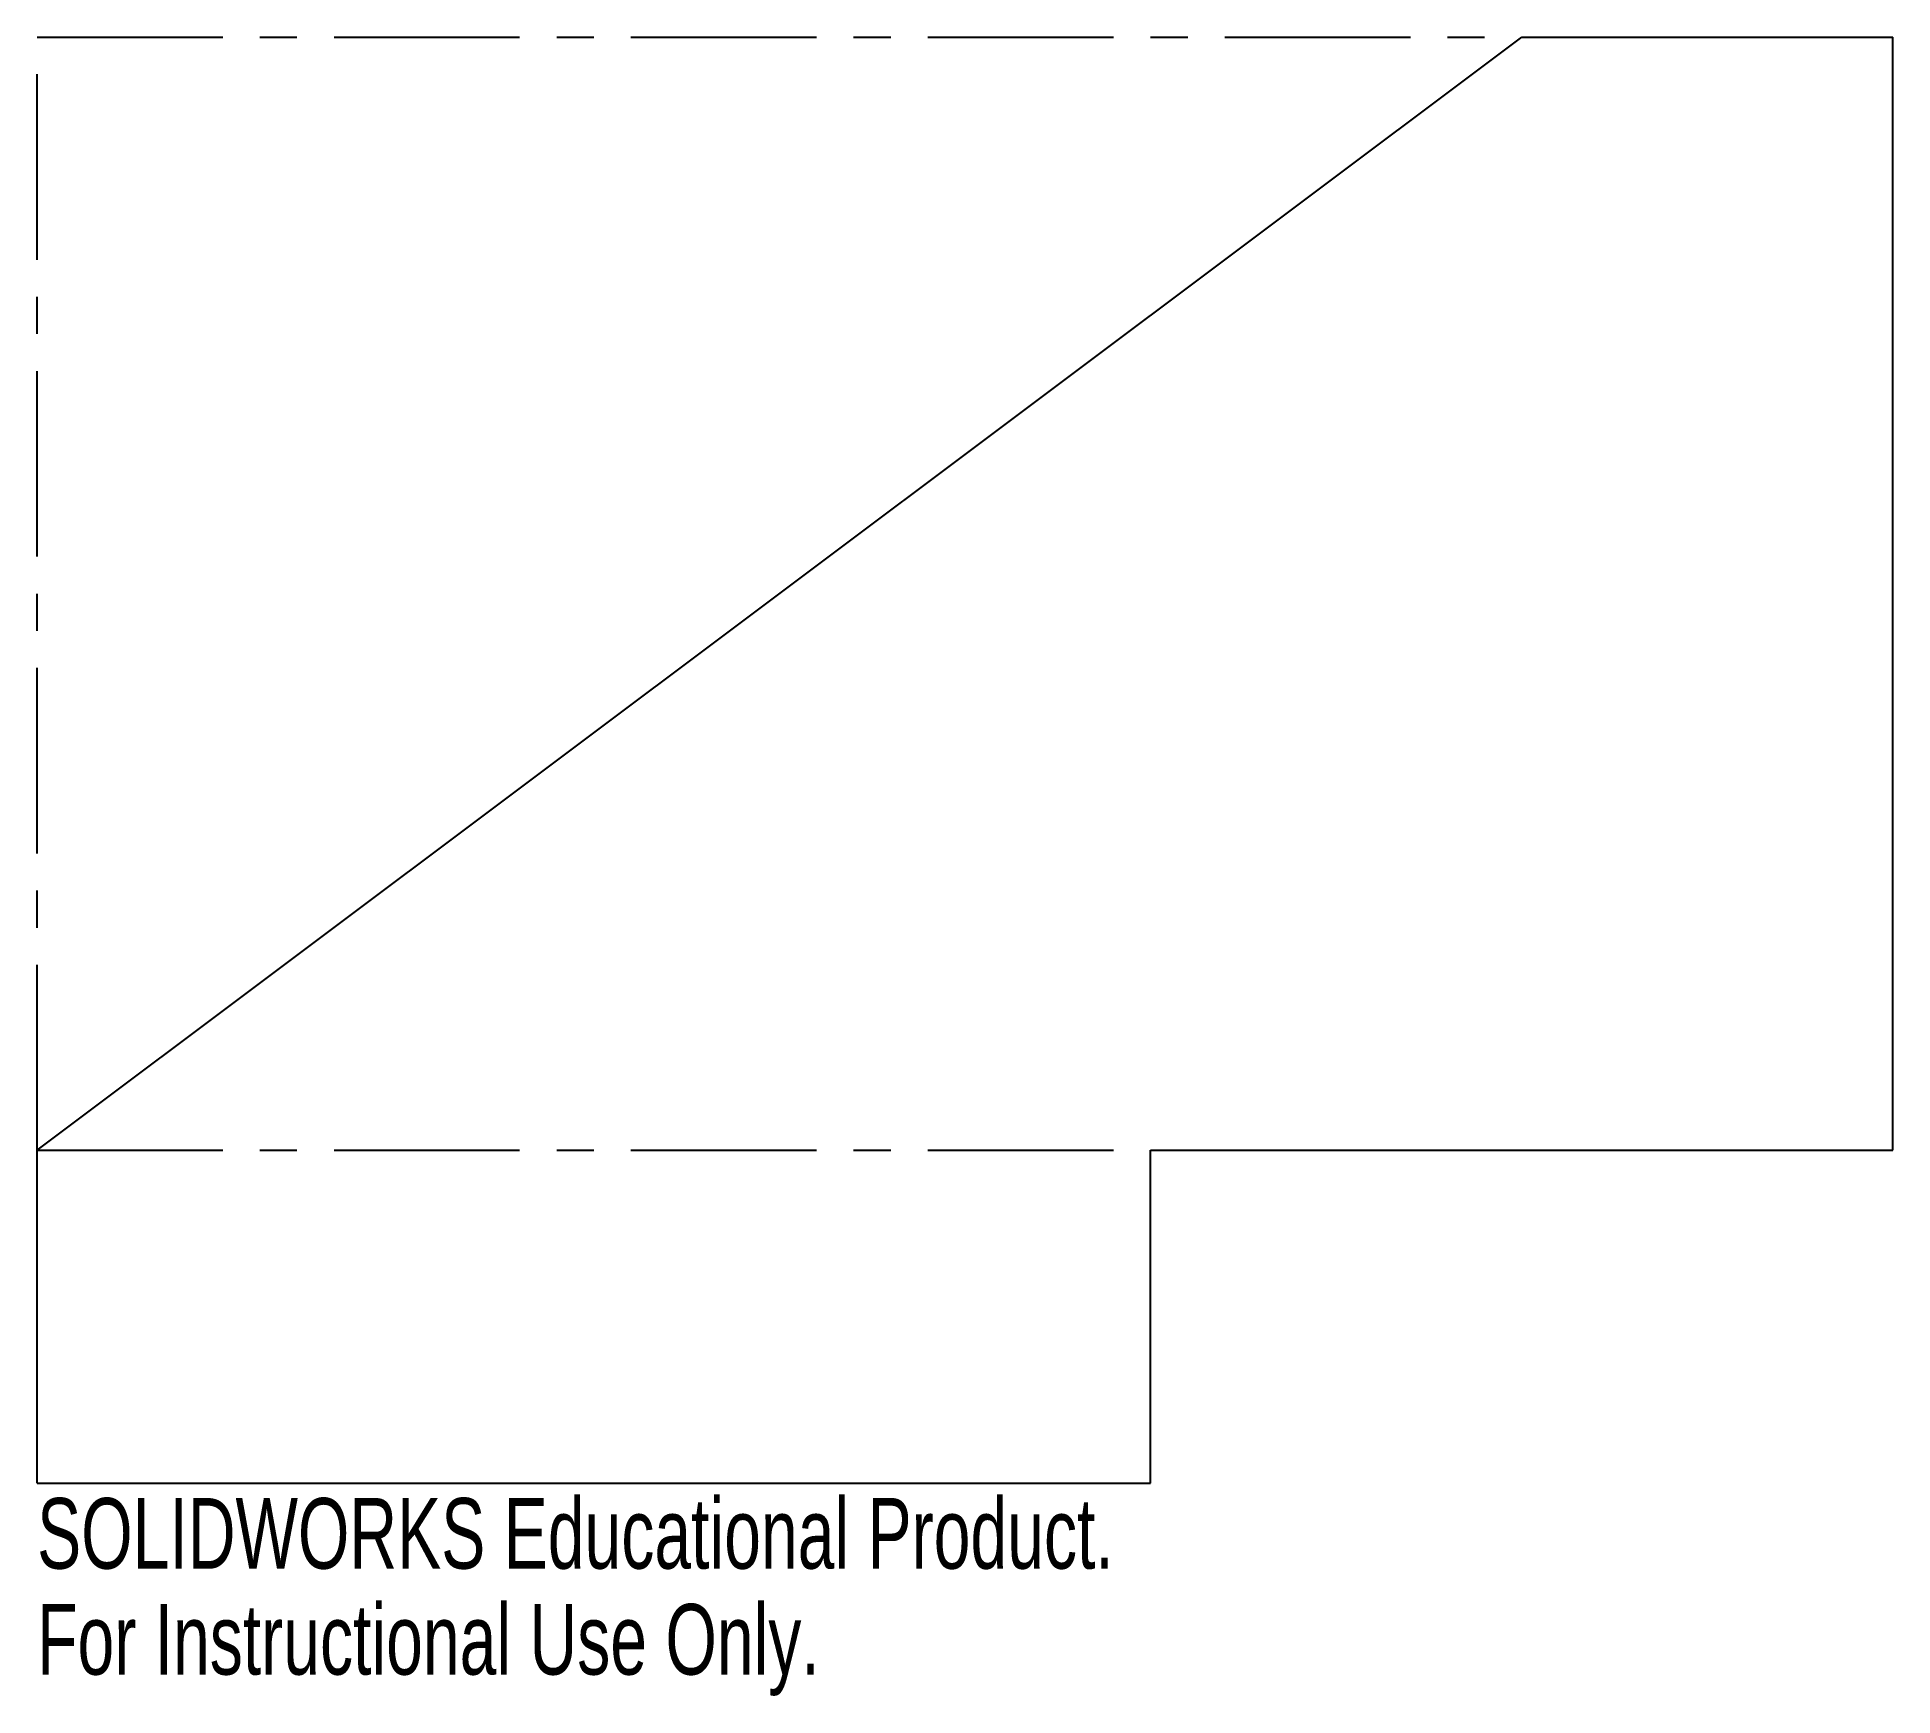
# Model space of a CAD drawing. Header units: inches. Extents: x 0 to 5, y -1.47 to 3.
import ezdxf

# ---------------------------------------------------------------- set-up
doc = ezdxf.new("R2010")
doc.units = ezdxf.units.IN
doc.header["$MEASUREMENT"] = 0
doc.linetypes.add('CENTERX2', pattern=[0.8, 0.5, -0.1, 0.1, -0.1])
doc.styles.add('SLDTEXTSTYLE0', font='TXT', dxfattribs={"width": 0.7})

msp = doc.modelspace()

# ---------------------------------------------------------------- linework, layer by layer
at = {"color": 7, "linetype": 'CENTERX2'}
for p, q in [((0, 0), (0, 3)), ((0, 3), (4, 3)), ((0, 0), (3, 0))]:
    msp.add_line(p, q, dxfattribs=at)
at = {"color": 7, "linetype": 'Continuous'}
for p, q in [((0, 0), (4, 3)), ((4, 3), (5, 3)), ((5, 0), (5, 3)), ((0, -0.897), (0, 0)), ((3, 0), (5, 0)), ((3, -0.897), (3, 0)), ((0, -0.897), (3, -0.897))]:
    msp.add_line(p, q, dxfattribs=at)

# ---------------------------------------------------------------- texts
at = {"color": 7, "linetype": 'Continuous', "char_height": 0.1903, "attachment_point": 1, "style": 'SLDTEXTSTYLE0'}
for s, insert in [('SOLIDWORKS Educational Product.', (0, -0.9371)), ('For Instructional Use Only.', (0, -1.2226))]:
    msp.add_mtext(s, dxfattribs=dict(at, insert=insert))

doc.saveas('drawing.dxf')
